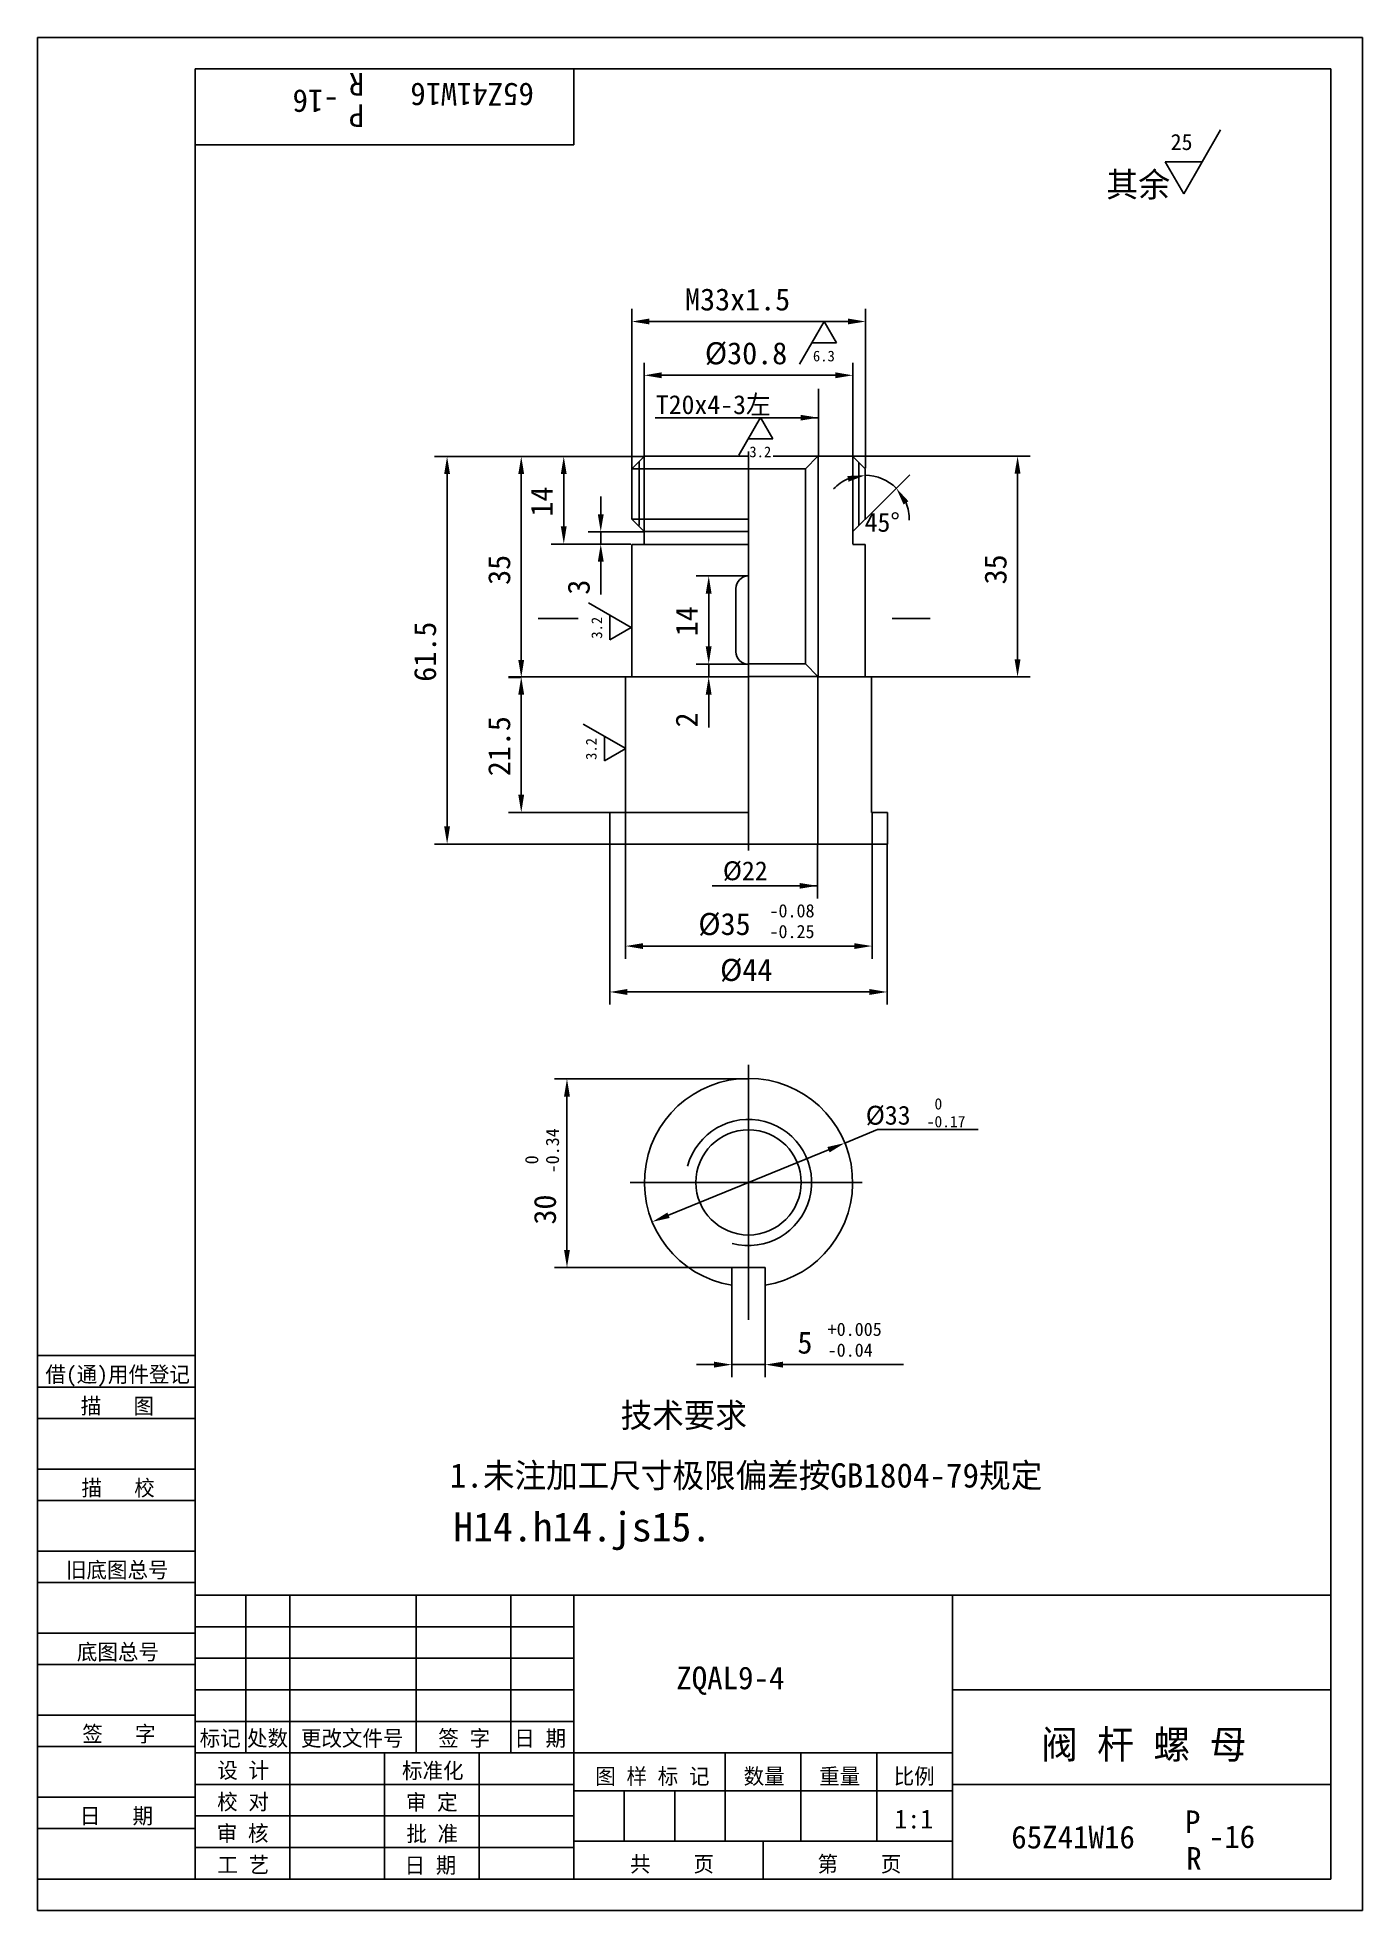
# Model space of a CAD drawing. Header units: metres. Extents: x 0 to 210, y 0 to 297.
import ezdxf

# ---------------------------------------------------------------- set-up
doc = ezdxf.new("R2010")
doc.units = ezdxf.units.M
for name, color, linetype in [('C', 6, 'Continuous'), ('D', 1, 'Continuous'), ('FL', 5, 'Continuous'), ('T', 7, 'Continuous'), ('TL', 4, 'Continuous')]:
    doc.layers.add(name, color=color, linetype=linetype)

# ---------------------------------------------------------------- blocks, each defined once
blk = doc.blocks.new('TUKUN4')
at = {"layer": 'FL'}
for p, q in [((0, 297), (0, 0)), ((210, 297), (0, 297)), ((210, 0), (210, 297)), ((0, 78), (25, 78)), ((0, 70), (25, 70)), ((0, 65), (25, 65)), ((0, 57), (25, 57)), ((0, 52), (25, 52)), ((33, 25), (33, 50)), ((40, 5), (40, 50)), ((60, 25), (60, 50)), ((75, 25), (75, 50)), ((25, 45), (85, 45)), ((0, 44), (25, 44)), ((0, 39), (25, 39)), ((25, 40), (85, 40)), ((25, 35), (85, 35)), ((0, 31), (25, 31)), ((25, 30), (85, 30)), ((0, 26), (25, 26)), ((70, 5), (70, 25)), ((0, 18), (25, 18)), ((25, 20), (85, 20)), ((25, 15), (85, 15)), ((0, 13), (25, 13)), ((25, 10), (85, 10)), ((0, 0), (210, 0))]:
    blk.add_line(p, q, dxfattribs=at)
at = {"layer": 'TL'}
for p, q in [((25, 5), (25, 292)), ((205, 292), (25, 292)), ((85, 292), (85, 280)), ((205, 5), (205, 292)), ((85, 280), (25, 280)), ((0, 88), (25, 88)), ((0, 83), (25, 83)), ((205, 50), (25, 50)), ((85, 5), (85, 50)), ((145, 5), (145, 50)), ((205, 35), (145, 35)), ((145, 25), (25, 25)), ((55, 5), (55, 25)), ((109, 11), (109, 25)), ((121, 11), (121, 25)), ((133, 11), (133, 25)), ((85, 19), (145, 19)), ((93, 11), (93, 19)), ((101, 11), (101, 19)), ((205, 20), (145, 20)), ((145, 11), (85, 11)), ((115, 5), (115, 11)), ((0, 5), (205, 5))]:
    blk.add_line(p, q, dxfattribs=at)
at = {"layer": 'T'}
for s, p in [('借(通)用件登记', (1.26, 83.76)), ('描   图', (6.86, 78.76)), ('描   校', (6.98, 65.76)), ('旧底图总号', (4.52, 52.76)), ('底图总号', (6.25, 39.76)), ('签   字', (7.1, 26.76)), ('标记', (25.71, 26.07)), ('处数', (33.22, 26.07)), ('更改文件号', (41.75, 26.07)), ('签 字', (63.53, 26.07)), ('日 期', (75.57, 26.07)), ('设 计', (28.5, 20.99)), ('标准化', (57.77, 20.93)), ('图 样 标 记', (88.4, 20.04)), ('数量', (111.92, 20.04)), ('重量', (123.88, 20.04)), ('比例', (135.7, 20.04)), ('校 对', (28.48, 15.99)), ('审 定', (58.39, 15.93)), ('日   期', (6.72, 13.76)), ('审 核', (28.41, 10.99)), ('批 准', (58.46, 10.93)), ('共    页', (93.91, 6.13)), ('第    页', (123.62, 6.13)), ('工 艺', (28.52, 5.99)), ('日 期', (58.18, 5.93))]:
    blk.add_text(s, height=2.5, dxfattribs=at).set_placement(p)

msp = doc.modelspace()

# ---------------------------------------------------------------- linework, layer by layer
at = {"layer": 'C'}
for p, q in [((112.69, 231.34), (112.69, 168.09)), ((112.69, 134.1), (112.69, 93.67)), ((93.91, 115.45), (130.69, 115.45))]:
    msp.add_line(p, q, dxfattribs=at)
at = {"layer": 'D'}
for p, q in [((187.51, 282.37), (181.66, 272.23)), ((178.73, 277.3), (184.59, 277.3)), ((181.66, 272.23), (178.73, 277.3)), ((94.19, 228.55), (94.19, 253.96)), ((131.24, 228.7), (131.24, 253.96)), ((96.99, 251.96), (128.44, 251.96)), ((120.78, 245.19), (124.68, 251.95)), ((124.68, 251.95), (126.63, 248.57)), ((126.63, 248.57), (122.73, 248.57)), ((96.13, 218.66), (96.13, 245.43)), ((129.24, 218.66), (129.24, 245.43)), ((98.93, 243.43), (126.44, 243.43)), ((123.76, 237.57), (123.76, 241.31)), ((100.57, 236.71), (97.87, 236.71)), ((108.53, 236.71), (100.57, 236.71)), ((108.53, 236.71), (123.76, 236.71)), ((111.15, 230.77), (114.61, 236.75)), ((114.61, 236.75), (116.56, 233.37)), ((123.76, 230.63), (123.76, 237.57)), ((116.56, 233.37), (112.65, 233.37)), ((67.75, 230.56), (62.92, 230.56)), ((74.67, 230.56), (65.75, 230.56)), ((96.01, 230.56), (74.67, 230.56)), ((83.83, 230.56), (81.41, 230.56)), ((95.36, 219.62), (95.36, 229.78)), ((123.72, 195.6), (123.72, 230.66)), ((129.19, 230.61), (157.33, 230.61)), ((130.19, 219.61), (130.19, 229.61)), ((64.92, 171.91), (64.92, 227.76)), ((76.67, 227.76), (76.67, 198.31)), ((83.41, 219.48), (83.41, 227.76)), ((131.16, 220.58), (138.23, 227.65)), ((155.33, 227.81), (155.33, 198.4)), ((89.27, 221.4), (89.27, 224.2)), ((96.01, 218.6), (87.27, 218.6)), ((89.27, 218.6), (89.27, 216.68)), ((87.27, 216.68), (81.41, 216.68)), ((94.06, 216.68), (87.27, 216.68)), ((89.27, 213.88), (89.27, 211.08)), ((89.27, 211.08), (89.27, 208.65)), ((112.69, 211.61), (104.38, 211.61)), ((106.38, 200.45), (106.38, 208.81)), ((87.34, 207.35), (94.1, 203.44)), ((90.72, 201.49), (90.72, 205.39)), ((94.1, 203.44), (90.72, 201.49)), ((106.38, 197.65), (104.38, 197.65)), ((112.7, 197.65), (104.38, 197.65)), ((106.38, 197.65), (106.38, 195.61)), ((93.19, 195.61), (74.67, 195.61)), ((76.67, 195.51), (74.67, 195.51)), ((123.68, 195.6), (157.33, 195.6)), ((76.67, 176.91), (76.67, 192.81)), ((106.38, 192.81), (106.38, 190.01)), ((86.46, 188.14), (93.22, 184.24)), ((106.38, 190.01), (106.38, 187.59)), ((89.84, 182.28), (89.84, 186.19)), ((93.22, 184.24), (89.84, 182.28)), ((90.69, 174.11), (74.67, 174.11)), ((93.19, 174.11), (93.19, 150.93)), ((132.26, 174.11), (132.26, 150.93)), ((90.69, 169.11), (62.92, 169.11)), ((90.69, 169.15), (90.69, 143.65)), ((123.61, 169.13), (123.61, 160.48)), ((134.66, 169.15), (134.66, 143.65)), ((106.93, 162.48), (123.61, 162.48)), ((95.99, 152.93), (129.46, 152.93)), ((93.49, 145.65), (131.86, 145.65)), ((112.62, 131.87), (81.92, 131.87)), ((83.92, 104.75), (83.92, 129.07)), ((127.95, 121.7), (133.14, 123.83)), ((133.14, 123.83), (149.09, 123.83)), ((125.36, 120.64), (100.01, 110.25)), ((110.01, 101.95), (81.92, 101.95)), ((110.04, 99.16), (110.04, 84.56)), ((115.34, 99.16), (115.34, 84.56)), ((107.24, 86.56), (104.44, 86.56)), ((110.04, 86.56), (115.34, 86.56)), ((118.14, 86.56), (120.94, 86.56)), ((120.94, 86.56), (123.36, 86.56)), ((123.36, 86.56), (137.25, 86.56))]:
    msp.add_line(p, q, dxfattribs=at)
for start, end in [(113.2, 136.4), (45, 90), (358.6, 21.8)]:
    msp.add_arc((131.19, 220.61), 6.96, start, end, dxfattribs=at)
for points in [[(96.99, 252.43), (96.99, 251.5), (94.19, 251.96)], [(128.44, 252.43), (128.44, 251.5), (131.24, 251.96)], [(98.93, 243.9), (98.93, 242.97), (96.13, 243.43)], [(126.44, 243.9), (126.44, 242.97), (129.24, 243.43)], [(120.96, 237.16), (123.76, 236.71), (120.96, 236.26)], [(64.45, 227.76), (65.38, 227.76), (64.92, 230.56)], [(76.2, 227.76), (77.13, 227.76), (76.67, 230.56)], [(82.94, 227.76), (83.87, 227.76), (83.41, 230.56)], [(154.86, 227.81), (155.8, 227.81), (155.33, 230.61)], [(128.35, 227.47), (128.54, 226.56), (131.19, 227.58)], [(137.26, 222.94), (138.04, 223.46), (136.11, 225.54)], [(88.81, 221.4), (89.74, 221.4), (89.27, 218.6)], [(82.94, 219.48), (83.87, 219.48), (83.41, 216.68)], [(88.81, 213.88), (89.74, 213.88), (89.27, 216.68)], [(105.91, 208.81), (106.84, 208.81), (106.38, 211.61)], [(105.91, 200.45), (106.84, 200.45), (106.38, 197.65)], [(76.2, 198.31), (77.13, 198.31), (76.67, 195.51)], [(154.86, 198.4), (155.8, 198.4), (155.33, 195.6)], [(76.2, 192.81), (77.13, 192.81), (76.67, 195.61)], [(105.91, 192.81), (106.84, 192.81), (106.38, 195.61)], [(76.2, 176.91), (77.13, 176.91), (76.67, 174.11)], [(64.45, 171.91), (65.38, 171.91), (64.92, 169.11)], [(120.81, 162.93), (123.61, 162.48), (120.81, 162.03)], [(95.99, 153.39), (95.99, 152.46), (93.19, 152.93)], [(129.46, 153.39), (129.46, 152.46), (132.26, 152.93)], [(93.49, 146.12), (93.49, 145.18), (90.69, 145.65)], [(131.86, 146.12), (131.86, 145.18), (134.66, 145.65)], [(83.45, 129.07), (84.38, 129.07), (83.92, 131.87)], [(125.54, 120.21), (125.19, 121.07), (127.95, 121.7)], [(100.19, 109.82), (99.83, 110.68), (97.42, 109.19)], [(83.45, 104.75), (84.38, 104.75), (83.92, 101.95)], [(107.24, 87.03), (107.24, 86.09), (110.04, 86.56)], [(118.14, 87.03), (118.14, 86.09), (115.34, 86.56)]]:
    msp.add_solid(points, dxfattribs=at)
at = {"layer": 'FL'}
msp.add_arc((112.69, 115.45), 10, 255, 165, dxfattribs=at)
at = {"layer": 'TL'}
for p, q in [((96.19, 230.61), (94.19, 228.61)), ((96.19, 230.61), (112.69, 230.61)), ((123.7, 230.61), (116.59, 230.61)), ((121.7, 228.61), (123.7, 230.61)), ((129.19, 230.61), (123.7, 230.61)), ((129.19, 230.61), (131.19, 228.61)), ((94.19, 228.61), (112.55, 228.61)), ((94.19, 220.61), (94.19, 228.61)), ((121.7, 228.61), (112.69, 228.61)), ((121.7, 228.61), (121.7, 197.68)), ((131.19, 220.61), (131.19, 228.61)), ((94.19, 220.61), (112.67, 220.61)), ((96.13, 218.66), (94.19, 220.61)), ((129.24, 218.66), (131.19, 220.61)), ((95.29, 219.61), (95.19, 219.61)), ((96.13, 218.66), (112.67, 218.66)), ((96.13, 218.66), (96.13, 216.63)), ((129.24, 218.66), (129.24, 216.63)), ((130.09, 219.61), (130.19, 219.61)), ((94.19, 216.61), (95.29, 216.61)), ((94.19, 195.61), (94.19, 216.61)), ((95.29, 216.61), (112.55, 216.61)), ((130.09, 216.61), (129.24, 216.61)), ((131.19, 216.61), (130.09, 216.61)), ((131.19, 195.61), (131.19, 216.61)), ((110.69, 199.61), (110.69, 209.61)), ((79.36, 204.88), (85.68, 204.88)), ((135.44, 204.88), (141.5, 204.88)), ((121.7, 197.68), (112.73, 197.68)), ((123.7, 195.68), (121.7, 197.68)), ((93.19, 195.61), (94.19, 195.61)), ((93.19, 174.11), (93.19, 195.61)), ((94.19, 195.61), (112.55, 195.61)), ((123.7, 195.68), (112.73, 195.68)), ((123.7, 195.68), (123.7, 169.12)), ((132.19, 195.61), (131.19, 195.61)), ((132.19, 174.11), (132.19, 195.61)), ((90.69, 174.11), (93.19, 174.11)), ((90.69, 169.11), (90.69, 174.11)), ((93.19, 174.11), (112.55, 174.11)), ((134.69, 174.11), (132.19, 174.11)), ((134.69, 169.11), (134.69, 174.11)), ((112.69, 169.11), (90.69, 169.11)), ((112.69, 169.11), (123.66, 169.11)), ((123.66, 169.11), (134.69, 169.11)), ((110.04, 101.97), (110.04, 99.16)), ((110.04, 101.97), (115.34, 101.97)), ((115.34, 101.97), (115.34, 99.16))]:
    msp.add_line(p, q, dxfattribs=at)
msp.add_lwpolyline([(121.02, 115.45, 1), (104.35, 115.45, 1), (121.02, 115.45, 1)], format="xyb", dxfattribs=at)
for centre, radius, start, end in [((112.69, 209.61), 2, 90, 180), ((112.69, 199.61), 2, 180, 270), ((112.69, 115.45), 16.5, 279.24, 260.76)]:
    msp.add_arc(centre, radius, start, end, dxfattribs=at)

# ---------------------------------------------------------------- block references
at = {"layer": 'D'}
msp.add_blockref('TUKUN4', (0, 0), dxfattribs=at)

# ---------------------------------------------------------------- texts
for s, height, rotation, p in [('R', 3.6, 180, (51.8, 291.37)), ('-16', 3.6, 180, (47.77, 288.7)), ('65Z41W16', 3.6, 180, (78.68, 289.77)), ('P', 3.6, 180, (51.8, 286.4)), ('14', 3.5, 90, (81.66, 221.04)), ('35', 3.5, 90, (74.92, 210.2)), ('35', 3.5, 90, (153.58, 210.27)), ('3', 3.5, 90, (87.52, 208.65)), ('3.2', 1.7, 90, (89.49, 201.66)), ('14', 3.5, 90, (104.63, 202.05)), ('61.5', 3.5, 90, (63.17, 194.84)), ('21.5', 3.5, 90, (74.92, 179.86)), ('2', 3.5, 90, (104.63, 187.59)), ('3.2', 1.7, 90, (88.61, 182.45)), ('-0.34', 2.1, 90, (82.66, 116.89)), (' 0', 2.1, 90, (79.37, 116.89)), ('30', 3.5, 90, (82.17, 108.77))]:
    msp.add_text(s, height=height, rotation=rotation, dxfattribs=at).set_placement(p)
for s, height, p in [('25', 2.55, (179.59, 279.15)), ('其余', 3.9, (169.38, 271.72)), ('M33x1.5', 3.5, (102.63, 253.71)), ('%%C30.8', 3.5, (105.77, 245.18)), ('6.3', 1.7, (122.9, 245.64)), ('T20x4-3左', 3, (98, 237.28)), ('3.2', 1.7, (112.82, 230.44)), ('45%%d', 3, (131.09, 218.62)), ('%%c22', 3, (108.62, 163.37)), ('%%c35', 3.5, (104.73, 154.68)), ('-0.08', 2.1, (116.01, 157.48)), ('-0.25', 2.1, (116.01, 154.19)), ('%%c44', 3.5, (108.18, 147.4)), ('%%c33', 3, (131.27, 124.61)), (' 0', 1.8, (140.94, 127.01)), ('-0.17', 1.8, (140.94, 124.19)), ('+0.005', 2.1, (125.23, 91.11)), ('5', 3.5, (120.44, 88.31)), ('-0.04', 2.1, (125.23, 87.82)), ('技术要求', 3.85, (92.42, 76.61)), ('1.未注加工尺寸极限偏差按GB1804-79规定', 3.85, (65.36, 67.07)), ('  H14.h14.js15.', 4.62, (59.62, 58.53)), ('ZQAL9-4', 3.6, (101.24, 35.09)), ('阀 杆 螺 母', 4.5, (159.03, 24.09)), ('1:1', 3, (135.82, 13.01)), ('P', 3.6, (181.87, 12.27)), ('65Z41W16', 3.6, (154.33, 9.84)), ('-16', 3.6, (185.63, 9.92)), ('R', 3.6, (182.06, 6.47))]:
    msp.add_text(s, height=height, dxfattribs=at).set_placement(p)

doc.saveas('drawing.dxf')
